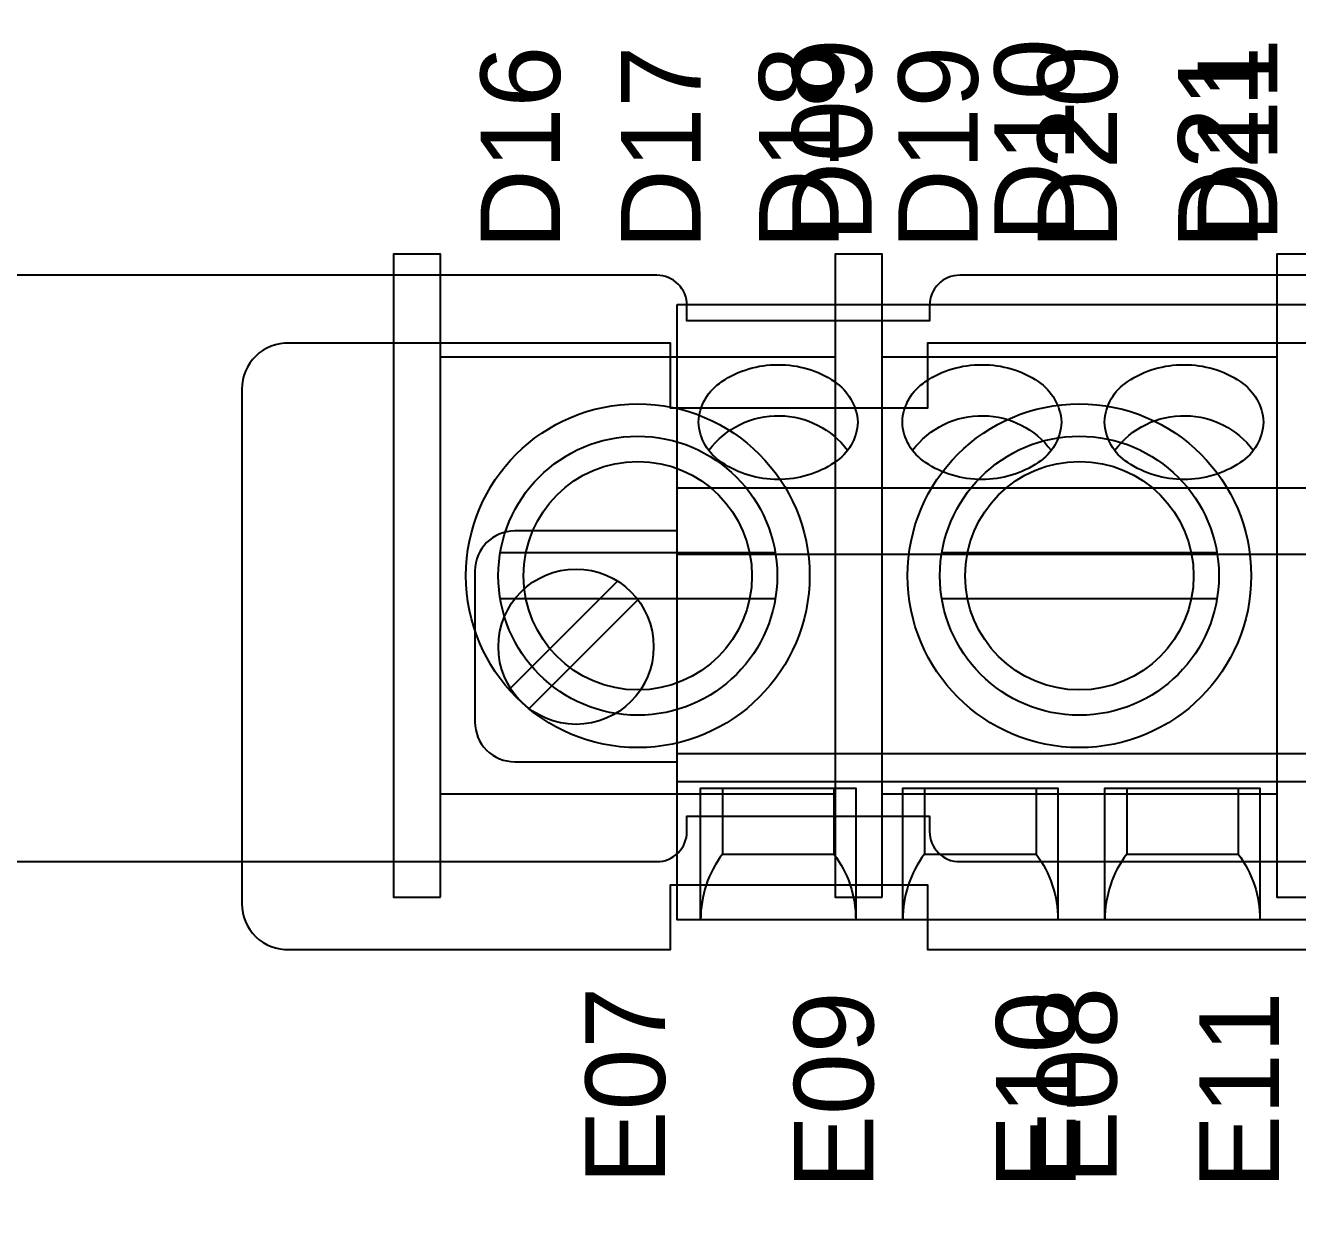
# Model space of a CAD drawing. Extents: x 1 to 23.8, y 0.2 to 17.
# Drawn here: x 20.137 to 21.396, y 3.187 to 4.358 of the extents above; entities that cross this region are included whole.
import ezdxf

# ---------------------------------------------------------------- set-up
doc = ezdxf.new("R2010")
doc.units = 0
doc.header["$MEASUREMENT"] = 0
for name, color, linetype in [('3_01__0-__EMPTY', 7, 'CONTINUOUS'), ('3_02__9X__RTD', 7, 'CONTINUOUS'), ('3_03__91__RTD_TC', 7, 'CONTINUOUS'), ('3_04__1-___4__DI__4__DO__S', 7, 'CONTINUOUS'), ('3_05__B-___4__DI__4__DO__F', 7, 'CONTINUOUS'), ('3_06__C-___4__DI__3__DO', 7, 'CONTINUOUS'), ('3_07__2X___8__DO__STD_FORM', 7, 'CONTINUOUS'), ('3_08__2A___8__DO__STD_FORM', 7, 'CONTINUOUS'), ('3_09__2B___8__DO__STD__6__', 7, 'CONTINUOUS'), ('3_10__2C___8__DO__STD__2__', 7, 'CONTINUOUS'), ('3_11__3-___8__DI', 7, 'CONTINUOUS'), ('3_12__D-___14__DI', 7, 'CONTINUOUS'), ('3_13__5-___8__AI', 7, 'CONTINUOUS'), ('3_14__6-___4__AI__4__AO', 7, 'CONTINUOUS'), ('4_01__0-__EMPTY', 7, 'CONTINUOUS'), ('4_02__71___3__AVI', 7, 'CONTINUOUS'), ('4_03__73___3__ACI__3__AVI', 7, 'CONTINUOUS'), ('4_04__74___3__ACI__3__AVI', 7, 'CONTINUOUS'), ('4_05__1-___4__DI__4__DO__S', 7, 'CONTINUOUS'), ('4_06__B-___4__DI__4__DO__F', 7, 'CONTINUOUS'), ('4_07__C-___4__DI__3__DO', 7, 'CONTINUOUS'), ('4_08__2X___8__DO__STD_FORM', 7, 'CONTINUOUS'), ('4_09__2A___8__DO__STD_FORM', 7, 'CONTINUOUS'), ('4_10__2B___8__DO__STD__6__', 7, 'CONTINUOUS'), ('4_11__2C___8__DO__STD__2__', 7, 'CONTINUOUS'), ('4_12__3-___8__DI', 7, 'CONTINUOUS'), ('4_13__D-___14__DI', 7, 'CONTINUOUS'), ('4_14__5-___8__AI', 7, 'CONTINUOUS'), ('4_15__6-___4__AI__4__AO', 7, 'CONTINUOUS'), ('6_00_____DWG', 7, 'CONTINUOUS')]:
    doc.layers.add(name, color=color, linetype=linetype)
doc.styles.add('ARIAL', font='arial.ttf')

msp = doc.modelspace()

# ---------------------------------------------------------------- linework, layer by layer
at = {"layer": '4_01__0-__EMPTY'}
for points in [[(22.0271, 4.111), (21.0619, 4.111, 0.414214), (21.032, 4.0811), (21.032, 4.066), (20.792, 4.066), (20.792, 4.0811, 0.414214), (20.7621, 4.111), (19.8669, 4.111, 0.414214)], [(19.8669, 3.531), (20.7621, 3.531, 0.414214), (20.792, 3.5608), (20.792, 3.576), (21.032, 3.576), (21.032, 3.5608, 0.414214), (21.0619, 3.531), (22.0271, 3.531, 0.414214)]]:
    msp.add_lwpolyline(points, format="xyb", dxfattribs=at)
at = {"layer": '4_02__71___3__AVI'}
msp.add_lwpolyline([(22.0369, 4.0439), (21.03, 4.0439), (21.03, 3.9796), (20.7757, 3.9796), (20.7757, 4.0439), (20.3984, 4.0439, 0.423291), (20.3515, 3.9984), (20.3515, 3.9984), (20.3515, 3.4894, 0.423291), (20.3984, 3.444), (20.7757, 3.444), (20.7757, 3.5082), (21.03, 3.5082), (21.03, 3.444), (22.0369, 3.444)], format="xyb", dxfattribs=at)
at = {"layer": '4_03__73___3__ACI__3__AVI'}
for points in [[(20.548, 3.4957), (20.548, 4.1319), (20.5016, 4.1319), (20.5016, 3.4957)], [(20.985, 3.4957), (20.985, 4.1319), (20.9386, 4.1319), (20.9386, 3.4957)], [(21.422, 3.4957), (21.422, 4.1319), (21.3756, 4.1319), (21.3756, 3.4957)]]:
    msp.add_lwpolyline(points, close=True, dxfattribs=at)
for points in [[(20.9386, 4.0301), (20.548, 4.0301)], [(21.3756, 4.0301), (20.985, 4.0301)], [(20.8794, 3.8363), (20.6071, 3.8363)], [(21.3164, 3.8363), (21.0441, 3.8363)], [(20.6071, 3.7913), (20.8794, 3.7913)], [(21.0441, 3.7913), (21.3164, 3.7913)], [(20.9386, 3.5976), (20.548, 3.5976)], [(21.3756, 3.5976), (20.985, 3.5976)]]:
    msp.add_lwpolyline(points, dxfattribs=at)
for centre, radius in [((20.7433, 3.8138), 0.17), ((21.1803, 3.8138), 0.17), ((20.7433, 3.8138), 0.138), ((21.1803, 3.8138), 0.138), ((20.7433, 3.8138), 0.113), ((21.1803, 3.8138), 0.113)]:
    msp.add_circle(centre, radius, dxfattribs=at)
at = {"layer": '4_04__74___3__ACI__3__AVI'}
for points in [[(20.548, 3.4957), (20.548, 4.1319), (20.5016, 4.1319), (20.5016, 3.4957)], [(20.985, 3.4957), (20.985, 4.1319), (20.9386, 4.1319), (20.9386, 3.4957)], [(21.422, 3.4957), (21.422, 4.1319), (21.3756, 4.1319), (21.3756, 3.4957)]]:
    msp.add_lwpolyline(points, close=True, dxfattribs=at)
for points in [[(20.9386, 4.0301), (20.548, 4.0301)], [(21.3756, 4.0301), (20.985, 4.0301)], [(20.8794, 3.8363), (20.6071, 3.8363)], [(21.3164, 3.8363), (21.0441, 3.8363)], [(20.6071, 3.7913), (20.8794, 3.7913)], [(21.0441, 3.7913), (21.3164, 3.7913)], [(20.9386, 3.5976), (20.548, 3.5976)], [(21.3756, 3.5976), (20.985, 3.5976)]]:
    msp.add_lwpolyline(points, dxfattribs=at)
for centre, radius in [((20.7433, 3.8138), 0.17), ((21.1803, 3.8138), 0.17), ((20.7433, 3.8138), 0.138), ((21.1803, 3.8138), 0.138), ((20.7433, 3.8138), 0.113), ((21.1803, 3.8138), 0.113)]:
    msp.add_circle(centre, radius, dxfattribs=at)
at = {"layer": '4_05__1-___4__DI__4__DO__S'}
msp.add_lwpolyline([(20.7822, 4.0822), (22.3822, 4.0822), (22.3822, 3.4735), (20.7822, 3.4735)], close=True, dxfattribs=at)
for points in [[(20.8035, 3.9658, -0.244062), (20.8266, 4.0058, -0.154167), (20.8822, 4.0224, -0.154167), (20.9379, 4.0058, -0.236767), (20.961, 3.9658, -0.24406), (20.9379, 3.9257, -0.154167), (20.8822, 3.9091, -0.154167), (20.8266, 3.9257, -0.244061)], [(21.0051, 3.9658, -0.244062), (21.0281, 4.0058, -0.154167), (21.0838, 4.0224, -0.154167), (21.1395, 4.0058, -0.236767), (21.1625, 3.9658, -0.24406), (21.1395, 3.9257, -0.154167), (21.0838, 3.9091, -0.154167), (21.0281, 3.9257, -0.244061)], [(21.2051, 3.9658, -0.244062), (21.2281, 4.0058, -0.154167), (21.2838, 4.0224, -0.154167), (21.3395, 4.0058, -0.236767), (21.3625, 3.9658, -0.24406), (21.3395, 3.9257, -0.154167), (21.2838, 3.9091, -0.154167), (21.2281, 3.9257, -0.244061)]]:
    msp.add_lwpolyline(points, format="xyb", close=True, dxfattribs=at)
for points in [[(20.8136, 3.9377, -0.001746), (20.8137, 3.9379, -0.240907), (20.8838, 3.9721, -0.231198), (20.9508, 3.9379, -0.005828), (20.951, 3.9379)], [(21.0152, 3.9377, -0.001746), (21.0153, 3.9379, -0.240907), (21.0854, 3.9721, -0.231198), (21.1523, 3.9379, -0.005828), (21.1526, 3.9379)], [(21.2152, 3.9377, -0.001746), (21.2153, 3.9379, -0.240907), (21.2854, 3.9721, -0.231198), (21.3523, 3.9379, -0.005828), (21.3526, 3.9379)], [(20.7822, 3.8581), (20.6216, 3.8581, 0.414169), (20.5822, 3.8187), (20.5822, 3.6691, 0.414258), (20.6216, 3.6298), (20.7822, 3.6298)], [(20.8271, 3.6036), (20.8271, 3.5385, 0.162853), (20.8055, 3.4735, 1.944453)], [(20.9374, 3.6036), (20.9374, 3.5385, -0.162853), (20.959, 3.4735, -1.944453)], [(21.0271, 3.6036), (21.0271, 3.5385, 0.162853), (21.0055, 3.4735, 1.944453)], [(21.1374, 3.6036), (21.1374, 3.5385, -0.162853), (21.159, 3.4735, -1.944453)], [(21.2271, 3.6036), (21.2271, 3.5385, 0.162853), (21.2055, 3.4735, 1.944453)], [(21.3374, 3.6036), (21.3374, 3.5385, -0.162853), (21.359, 3.4735, -1.944453)]]:
    msp.add_lwpolyline(points, format="xyb", dxfattribs=at)
for points in [[(20.7822, 3.9006), (22.3822, 3.9006)], [(20.7822, 3.8352), (22.3822, 3.8352)], [(20.6174, 3.7026), (20.7233, 3.8085)], [(20.6357, 3.6825), (20.7433, 3.7901)], [(20.7822, 3.6381), (22.3822, 3.6381)], [(20.7822, 3.6103), (22.3822, 3.6103)], [(20.8055, 3.4735), (20.8055, 3.6036), (20.959, 3.6036), (20.959, 3.4735)], [(21.0055, 3.4735), (21.0055, 3.6036), (21.159, 3.6036), (21.159, 3.4735)], [(21.2055, 3.4735), (21.2055, 3.6036), (21.359, 3.6036), (21.359, 3.4735)], [(20.8271, 3.5385), (20.9374, 3.5385)], [(21.0271, 3.5385), (21.1374, 3.5385)], [(21.2271, 3.5385), (21.3374, 3.5385)]]:
    msp.add_lwpolyline(points, dxfattribs=at)
msp.add_circle((20.6822, 3.7436), 0.0768, dxfattribs=at)
at = {"layer": '4_06__B-___4__DI__4__DO__F'}
msp.add_lwpolyline([(20.7822, 4.0822), (22.3822, 4.0822), (22.3822, 3.4735), (20.7822, 3.4735)], close=True, dxfattribs=at)
for points in [[(20.8035, 3.9658, -0.244062), (20.8266, 4.0058, -0.154167), (20.8822, 4.0224, -0.154167), (20.9379, 4.0058, -0.236767), (20.961, 3.9658, -0.24406), (20.9379, 3.9257, -0.154167), (20.8822, 3.9091, -0.154167), (20.8266, 3.9257, -0.244061)], [(21.0051, 3.9658, -0.244062), (21.0281, 4.0058, -0.154167), (21.0838, 4.0224, -0.154167), (21.1395, 4.0058, -0.236767), (21.1625, 3.9658, -0.24406), (21.1395, 3.9257, -0.154167), (21.0838, 3.9091, -0.154167), (21.0281, 3.9257, -0.244061)], [(21.2051, 3.9658, -0.244062), (21.2281, 4.0058, -0.154167), (21.2838, 4.0224, -0.154167), (21.3395, 4.0058, -0.236767), (21.3625, 3.9658, -0.24406), (21.3395, 3.9257, -0.154167), (21.2838, 3.9091, -0.154167), (21.2281, 3.9257, -0.244061)]]:
    msp.add_lwpolyline(points, format="xyb", close=True, dxfattribs=at)
for points in [[(20.8136, 3.9377, -0.001746), (20.8137, 3.9379, -0.240907), (20.8838, 3.9721, -0.231198), (20.9508, 3.9379, -0.005828), (20.951, 3.9379)], [(21.0152, 3.9377, -0.001746), (21.0153, 3.9379, -0.240907), (21.0854, 3.9721, -0.231198), (21.1523, 3.9379, -0.005828), (21.1526, 3.9379)], [(21.2152, 3.9377, -0.001746), (21.2153, 3.9379, -0.240907), (21.2854, 3.9721, -0.231198), (21.3523, 3.9379, -0.005828), (21.3526, 3.9379)], [(20.7822, 3.8581), (20.6216, 3.8581, 0.414169), (20.5822, 3.8187), (20.5822, 3.6691, 0.414258), (20.6216, 3.6298), (20.7822, 3.6298)], [(20.8271, 3.6036), (20.8271, 3.5385, 0.162853), (20.8055, 3.4735, 1.944453)], [(20.9374, 3.6036), (20.9374, 3.5385, -0.162853), (20.959, 3.4735, -1.944453)], [(21.0271, 3.6036), (21.0271, 3.5385, 0.162853), (21.0055, 3.4735, 1.944453)], [(21.1374, 3.6036), (21.1374, 3.5385, -0.162853), (21.159, 3.4735, -1.944453)], [(21.2271, 3.6036), (21.2271, 3.5385, 0.162853), (21.2055, 3.4735, 1.944453)], [(21.3374, 3.6036), (21.3374, 3.5385, -0.162853), (21.359, 3.4735, -1.944453)]]:
    msp.add_lwpolyline(points, format="xyb", dxfattribs=at)
for points in [[(20.7822, 3.9006), (22.3822, 3.9006)], [(20.7822, 3.8352), (22.3822, 3.8352)], [(20.6174, 3.7026), (20.7233, 3.8085)], [(20.6357, 3.6825), (20.7433, 3.7901)], [(20.7822, 3.6381), (22.3822, 3.6381)], [(20.7822, 3.6103), (22.3822, 3.6103)], [(20.8055, 3.4735), (20.8055, 3.6036), (20.959, 3.6036), (20.959, 3.4735)], [(21.0055, 3.4735), (21.0055, 3.6036), (21.159, 3.6036), (21.159, 3.4735)], [(21.2055, 3.4735), (21.2055, 3.6036), (21.359, 3.6036), (21.359, 3.4735)], [(20.8271, 3.5385), (20.9374, 3.5385)], [(21.0271, 3.5385), (21.1374, 3.5385)], [(21.2271, 3.5385), (21.3374, 3.5385)]]:
    msp.add_lwpolyline(points, dxfattribs=at)
msp.add_circle((20.6822, 3.7436), 0.0768, dxfattribs=at)
at = {"layer": '4_07__C-___4__DI__3__DO'}
msp.add_lwpolyline([(20.7822, 4.0822), (22.3822, 4.0822), (22.3822, 3.4735), (20.7822, 3.4735)], close=True, dxfattribs=at)
for points in [[(20.8035, 3.9658, -0.244062), (20.8266, 4.0058, -0.154167), (20.8822, 4.0224, -0.154167), (20.9379, 4.0058, -0.236767), (20.961, 3.9658, -0.24406), (20.9379, 3.9257, -0.154167), (20.8822, 3.9091, -0.154167), (20.8266, 3.9257, -0.244061)], [(21.0051, 3.9658, -0.244062), (21.0281, 4.0058, -0.154167), (21.0838, 4.0224, -0.154167), (21.1395, 4.0058, -0.236767), (21.1625, 3.9658, -0.24406), (21.1395, 3.9257, -0.154167), (21.0838, 3.9091, -0.154167), (21.0281, 3.9257, -0.244061)], [(21.2051, 3.9658, -0.244062), (21.2281, 4.0058, -0.154167), (21.2838, 4.0224, -0.154167), (21.3395, 4.0058, -0.236767), (21.3625, 3.9658, -0.24406), (21.3395, 3.9257, -0.154167), (21.2838, 3.9091, -0.154167), (21.2281, 3.9257, -0.244061)]]:
    msp.add_lwpolyline(points, format="xyb", close=True, dxfattribs=at)
for points in [[(20.8136, 3.9377, -0.001746), (20.8137, 3.9379, -0.240907), (20.8838, 3.9721, -0.231198), (20.9508, 3.9379, -0.005828), (20.951, 3.9379)], [(21.0152, 3.9377, -0.001746), (21.0153, 3.9379, -0.240907), (21.0854, 3.9721, -0.231198), (21.1523, 3.9379, -0.005828), (21.1526, 3.9379)], [(21.2152, 3.9377, -0.001746), (21.2153, 3.9379, -0.240907), (21.2854, 3.9721, -0.231198), (21.3523, 3.9379, -0.005828), (21.3526, 3.9379)], [(20.7822, 3.8581), (20.6216, 3.8581, 0.414169), (20.5822, 3.8187), (20.5822, 3.6691, 0.414258), (20.6216, 3.6298), (20.7822, 3.6298)], [(20.8271, 3.6036), (20.8271, 3.5385, 0.162853), (20.8055, 3.4735, 1.944453)], [(20.9374, 3.6036), (20.9374, 3.5385, -0.162853), (20.959, 3.4735, -1.944453)], [(21.0271, 3.6036), (21.0271, 3.5385, 0.162853), (21.0055, 3.4735, 1.944453)], [(21.1374, 3.6036), (21.1374, 3.5385, -0.162853), (21.159, 3.4735, -1.944453)], [(21.2271, 3.6036), (21.2271, 3.5385, 0.162853), (21.2055, 3.4735, 1.944453)], [(21.3374, 3.6036), (21.3374, 3.5385, -0.162853), (21.359, 3.4735, -1.944453)]]:
    msp.add_lwpolyline(points, format="xyb", dxfattribs=at)
for points in [[(20.7822, 3.9006), (22.3822, 3.9006)], [(20.7822, 3.8352), (22.3822, 3.8352)], [(20.6174, 3.7026), (20.7233, 3.8085)], [(20.6357, 3.6825), (20.7433, 3.7901)], [(20.7822, 3.6381), (22.3822, 3.6381)], [(20.7822, 3.6103), (22.3822, 3.6103)], [(20.8055, 3.4735), (20.8055, 3.6036), (20.959, 3.6036), (20.959, 3.4735)], [(21.0055, 3.4735), (21.0055, 3.6036), (21.159, 3.6036), (21.159, 3.4735)], [(21.2055, 3.4735), (21.2055, 3.6036), (21.359, 3.6036), (21.359, 3.4735)], [(20.8271, 3.5385), (20.9374, 3.5385)], [(21.0271, 3.5385), (21.1374, 3.5385)], [(21.2271, 3.5385), (21.3374, 3.5385)]]:
    msp.add_lwpolyline(points, dxfattribs=at)
msp.add_circle((20.6822, 3.7436), 0.0768, dxfattribs=at)
at = {"layer": '4_08__2X___8__DO__STD_FORM'}
msp.add_lwpolyline([(20.7822, 4.0822), (22.3822, 4.0822), (22.3822, 3.4735), (20.7822, 3.4735)], close=True, dxfattribs=at)
for points in [[(20.8035, 3.9658, -0.244062), (20.8266, 4.0058, -0.154167), (20.8822, 4.0224, -0.154167), (20.9379, 4.0058, -0.236767), (20.961, 3.9658, -0.24406), (20.9379, 3.9257, -0.154167), (20.8822, 3.9091, -0.154167), (20.8266, 3.9257, -0.244061)], [(21.0051, 3.9658, -0.244062), (21.0281, 4.0058, -0.154167), (21.0838, 4.0224, -0.154167), (21.1395, 4.0058, -0.236767), (21.1625, 3.9658, -0.24406), (21.1395, 3.9257, -0.154167), (21.0838, 3.9091, -0.154167), (21.0281, 3.9257, -0.244061)], [(21.2051, 3.9658, -0.244062), (21.2281, 4.0058, -0.154167), (21.2838, 4.0224, -0.154167), (21.3395, 4.0058, -0.236767), (21.3625, 3.9658, -0.24406), (21.3395, 3.9257, -0.154167), (21.2838, 3.9091, -0.154167), (21.2281, 3.9257, -0.244061)]]:
    msp.add_lwpolyline(points, format="xyb", close=True, dxfattribs=at)
for points in [[(20.8136, 3.9377, -0.001746), (20.8137, 3.9379, -0.240907), (20.8838, 3.9721, -0.231198), (20.9508, 3.9379, -0.005828), (20.951, 3.9379)], [(21.0152, 3.9377, -0.001746), (21.0153, 3.9379, -0.240907), (21.0854, 3.9721, -0.231198), (21.1523, 3.9379, -0.005828), (21.1526, 3.9379)], [(21.2152, 3.9377, -0.001746), (21.2153, 3.9379, -0.240907), (21.2854, 3.9721, -0.231198), (21.3523, 3.9379, -0.005828), (21.3526, 3.9379)], [(20.7822, 3.8581), (20.6216, 3.8581, 0.414169), (20.5822, 3.8187), (20.5822, 3.6691, 0.414258), (20.6216, 3.6298), (20.7822, 3.6298)], [(20.8271, 3.6036), (20.8271, 3.5385, 0.162853), (20.8055, 3.4735, 1.944453)], [(20.9374, 3.6036), (20.9374, 3.5385, -0.162853), (20.959, 3.4735, -1.944453)], [(21.0271, 3.6036), (21.0271, 3.5385, 0.162853), (21.0055, 3.4735, 1.944453)], [(21.1374, 3.6036), (21.1374, 3.5385, -0.162853), (21.159, 3.4735, -1.944453)], [(21.2271, 3.6036), (21.2271, 3.5385, 0.162853), (21.2055, 3.4735, 1.944453)], [(21.3374, 3.6036), (21.3374, 3.5385, -0.162853), (21.359, 3.4735, -1.944453)]]:
    msp.add_lwpolyline(points, format="xyb", dxfattribs=at)
for points in [[(20.7822, 3.9006), (22.3822, 3.9006)], [(20.7822, 3.8352), (22.3822, 3.8352)], [(20.6174, 3.7026), (20.7233, 3.8085)], [(20.6357, 3.6825), (20.7433, 3.7901)], [(20.7822, 3.6381), (22.3822, 3.6381)], [(20.7822, 3.6103), (22.3822, 3.6103)], [(20.8055, 3.4735), (20.8055, 3.6036), (20.959, 3.6036), (20.959, 3.4735)], [(21.0055, 3.4735), (21.0055, 3.6036), (21.159, 3.6036), (21.159, 3.4735)], [(21.2055, 3.4735), (21.2055, 3.6036), (21.359, 3.6036), (21.359, 3.4735)], [(20.8271, 3.5385), (20.9374, 3.5385)], [(21.0271, 3.5385), (21.1374, 3.5385)], [(21.2271, 3.5385), (21.3374, 3.5385)]]:
    msp.add_lwpolyline(points, dxfattribs=at)
msp.add_circle((20.6822, 3.7436), 0.0768, dxfattribs=at)
at = {"layer": '4_09__2A___8__DO__STD_FORM'}
msp.add_lwpolyline([(20.7822, 4.0822), (22.3822, 4.0822), (22.3822, 3.4735), (20.7822, 3.4735)], close=True, dxfattribs=at)
for points in [[(20.8035, 3.9658, -0.244062), (20.8266, 4.0058, -0.154167), (20.8822, 4.0224, -0.154167), (20.9379, 4.0058, -0.236767), (20.961, 3.9658, -0.24406), (20.9379, 3.9257, -0.154167), (20.8822, 3.9091, -0.154167), (20.8266, 3.9257, -0.244061)], [(21.0051, 3.9658, -0.244062), (21.0281, 4.0058, -0.154167), (21.0838, 4.0224, -0.154167), (21.1395, 4.0058, -0.236767), (21.1625, 3.9658, -0.24406), (21.1395, 3.9257, -0.154167), (21.0838, 3.9091, -0.154167), (21.0281, 3.9257, -0.244061)], [(21.2051, 3.9658, -0.244062), (21.2281, 4.0058, -0.154167), (21.2838, 4.0224, -0.154167), (21.3395, 4.0058, -0.236767), (21.3625, 3.9658, -0.24406), (21.3395, 3.9257, -0.154167), (21.2838, 3.9091, -0.154167), (21.2281, 3.9257, -0.244061)]]:
    msp.add_lwpolyline(points, format="xyb", close=True, dxfattribs=at)
for points in [[(20.8136, 3.9377, -0.001746), (20.8137, 3.9379, -0.240907), (20.8838, 3.9721, -0.231198), (20.9508, 3.9379, -0.005828), (20.951, 3.9379)], [(21.0152, 3.9377, -0.001746), (21.0153, 3.9379, -0.240907), (21.0854, 3.9721, -0.231198), (21.1523, 3.9379, -0.005828), (21.1526, 3.9379)], [(21.2152, 3.9377, -0.001746), (21.2153, 3.9379, -0.240907), (21.2854, 3.9721, -0.231198), (21.3523, 3.9379, -0.005828), (21.3526, 3.9379)], [(20.7822, 3.8581), (20.6216, 3.8581, 0.414169), (20.5822, 3.8187), (20.5822, 3.6691, 0.414258), (20.6216, 3.6298), (20.7822, 3.6298)], [(20.8271, 3.6036), (20.8271, 3.5385, 0.162853), (20.8055, 3.4735, 1.944453)], [(20.9374, 3.6036), (20.9374, 3.5385, -0.162853), (20.959, 3.4735, -1.944453)], [(21.0271, 3.6036), (21.0271, 3.5385, 0.162853), (21.0055, 3.4735, 1.944453)], [(21.1374, 3.6036), (21.1374, 3.5385, -0.162853), (21.159, 3.4735, -1.944453)], [(21.2271, 3.6036), (21.2271, 3.5385, 0.162853), (21.2055, 3.4735, 1.944453)], [(21.3374, 3.6036), (21.3374, 3.5385, -0.162853), (21.359, 3.4735, -1.944453)]]:
    msp.add_lwpolyline(points, format="xyb", dxfattribs=at)
for points in [[(20.7822, 3.9006), (22.3822, 3.9006)], [(20.7822, 3.8352), (22.3822, 3.8352)], [(20.6174, 3.7026), (20.7233, 3.8085)], [(20.6357, 3.6825), (20.7433, 3.7901)], [(20.7822, 3.6381), (22.3822, 3.6381)], [(20.7822, 3.6103), (22.3822, 3.6103)], [(20.8055, 3.4735), (20.8055, 3.6036), (20.959, 3.6036), (20.959, 3.4735)], [(21.0055, 3.4735), (21.0055, 3.6036), (21.159, 3.6036), (21.159, 3.4735)], [(21.2055, 3.4735), (21.2055, 3.6036), (21.359, 3.6036), (21.359, 3.4735)], [(20.8271, 3.5385), (20.9374, 3.5385)], [(21.0271, 3.5385), (21.1374, 3.5385)], [(21.2271, 3.5385), (21.3374, 3.5385)]]:
    msp.add_lwpolyline(points, dxfattribs=at)
msp.add_circle((20.6822, 3.7436), 0.0768, dxfattribs=at)
at = {"layer": '4_10__2B___8__DO__STD__6__'}
msp.add_lwpolyline([(20.7822, 4.0822), (22.3822, 4.0822), (22.3822, 3.4735), (20.7822, 3.4735)], close=True, dxfattribs=at)
for points in [[(20.8035, 3.9658, -0.244062), (20.8266, 4.0058, -0.154167), (20.8822, 4.0224, -0.154167), (20.9379, 4.0058, -0.236767), (20.961, 3.9658, -0.24406), (20.9379, 3.9257, -0.154167), (20.8822, 3.9091, -0.154167), (20.8266, 3.9257, -0.244061)], [(21.0051, 3.9658, -0.244062), (21.0281, 4.0058, -0.154167), (21.0838, 4.0224, -0.154167), (21.1395, 4.0058, -0.236767), (21.1625, 3.9658, -0.24406), (21.1395, 3.9257, -0.154167), (21.0838, 3.9091, -0.154167), (21.0281, 3.9257, -0.244061)], [(21.2051, 3.9658, -0.244062), (21.2281, 4.0058, -0.154167), (21.2838, 4.0224, -0.154167), (21.3395, 4.0058, -0.236767), (21.3625, 3.9658, -0.24406), (21.3395, 3.9257, -0.154167), (21.2838, 3.9091, -0.154167), (21.2281, 3.9257, -0.244061)]]:
    msp.add_lwpolyline(points, format="xyb", close=True, dxfattribs=at)
for points in [[(20.8136, 3.9377, -0.001746), (20.8137, 3.9379, -0.240907), (20.8838, 3.9721, -0.231198), (20.9508, 3.9379, -0.005828), (20.951, 3.9379)], [(21.0152, 3.9377, -0.001746), (21.0153, 3.9379, -0.240907), (21.0854, 3.9721, -0.231198), (21.1523, 3.9379, -0.005828), (21.1526, 3.9379)], [(21.2152, 3.9377, -0.001746), (21.2153, 3.9379, -0.240907), (21.2854, 3.9721, -0.231198), (21.3523, 3.9379, -0.005828), (21.3526, 3.9379)], [(20.7822, 3.8581), (20.6216, 3.8581, 0.414169), (20.5822, 3.8187), (20.5822, 3.6691, 0.414258), (20.6216, 3.6298), (20.7822, 3.6298)], [(20.8271, 3.6036), (20.8271, 3.5385, 0.162853), (20.8055, 3.4735, 1.944453)], [(20.9374, 3.6036), (20.9374, 3.5385, -0.162853), (20.959, 3.4735, -1.944453)], [(21.0271, 3.6036), (21.0271, 3.5385, 0.162853), (21.0055, 3.4735, 1.944453)], [(21.1374, 3.6036), (21.1374, 3.5385, -0.162853), (21.159, 3.4735, -1.944453)], [(21.2271, 3.6036), (21.2271, 3.5385, 0.162853), (21.2055, 3.4735, 1.944453)], [(21.3374, 3.6036), (21.3374, 3.5385, -0.162853), (21.359, 3.4735, -1.944453)]]:
    msp.add_lwpolyline(points, format="xyb", dxfattribs=at)
for points in [[(20.7822, 3.9006), (22.3822, 3.9006)], [(20.7822, 3.8352), (22.3822, 3.8352)], [(20.6174, 3.7026), (20.7233, 3.8085)], [(20.6357, 3.6825), (20.7433, 3.7901)], [(20.7822, 3.6381), (22.3822, 3.6381)], [(20.7822, 3.6103), (22.3822, 3.6103)], [(20.8055, 3.4735), (20.8055, 3.6036), (20.959, 3.6036), (20.959, 3.4735)], [(21.0055, 3.4735), (21.0055, 3.6036), (21.159, 3.6036), (21.159, 3.4735)], [(21.2055, 3.4735), (21.2055, 3.6036), (21.359, 3.6036), (21.359, 3.4735)], [(20.8271, 3.5385), (20.9374, 3.5385)], [(21.0271, 3.5385), (21.1374, 3.5385)], [(21.2271, 3.5385), (21.3374, 3.5385)]]:
    msp.add_lwpolyline(points, dxfattribs=at)
msp.add_circle((20.6822, 3.7436), 0.0768, dxfattribs=at)
at = {"layer": '4_11__2C___8__DO__STD__2__'}
msp.add_lwpolyline([(20.7822, 4.0822), (22.3822, 4.0822), (22.3822, 3.4735), (20.7822, 3.4735)], close=True, dxfattribs=at)
for points in [[(20.8035, 3.9658, -0.244062), (20.8266, 4.0058, -0.154167), (20.8822, 4.0224, -0.154167), (20.9379, 4.0058, -0.236767), (20.961, 3.9658, -0.24406), (20.9379, 3.9257, -0.154167), (20.8822, 3.9091, -0.154167), (20.8266, 3.9257, -0.244061)], [(21.0051, 3.9658, -0.244062), (21.0281, 4.0058, -0.154167), (21.0838, 4.0224, -0.154167), (21.1395, 4.0058, -0.236767), (21.1625, 3.9658, -0.24406), (21.1395, 3.9257, -0.154167), (21.0838, 3.9091, -0.154167), (21.0281, 3.9257, -0.244061)], [(21.2051, 3.9658, -0.244062), (21.2281, 4.0058, -0.154167), (21.2838, 4.0224, -0.154167), (21.3395, 4.0058, -0.236767), (21.3625, 3.9658, -0.24406), (21.3395, 3.9257, -0.154167), (21.2838, 3.9091, -0.154167), (21.2281, 3.9257, -0.244061)]]:
    msp.add_lwpolyline(points, format="xyb", close=True, dxfattribs=at)
for points in [[(20.8136, 3.9377, -0.001746), (20.8137, 3.9379, -0.240907), (20.8838, 3.9721, -0.231198), (20.9508, 3.9379, -0.005828), (20.951, 3.9379)], [(21.0152, 3.9377, -0.001746), (21.0153, 3.9379, -0.240907), (21.0854, 3.9721, -0.231198), (21.1523, 3.9379, -0.005828), (21.1526, 3.9379)], [(21.2152, 3.9377, -0.001746), (21.2153, 3.9379, -0.240907), (21.2854, 3.9721, -0.231198), (21.3523, 3.9379, -0.005828), (21.3526, 3.9379)], [(20.7822, 3.8581), (20.6216, 3.8581, 0.414169), (20.5822, 3.8187), (20.5822, 3.6691, 0.414258), (20.6216, 3.6298), (20.7822, 3.6298)], [(20.8271, 3.6036), (20.8271, 3.5385, 0.162853), (20.8055, 3.4735, 1.944453)], [(20.9374, 3.6036), (20.9374, 3.5385, -0.162853), (20.959, 3.4735, -1.944453)], [(21.0271, 3.6036), (21.0271, 3.5385, 0.162853), (21.0055, 3.4735, 1.944453)], [(21.1374, 3.6036), (21.1374, 3.5385, -0.162853), (21.159, 3.4735, -1.944453)], [(21.2271, 3.6036), (21.2271, 3.5385, 0.162853), (21.2055, 3.4735, 1.944453)], [(21.3374, 3.6036), (21.3374, 3.5385, -0.162853), (21.359, 3.4735, -1.944453)]]:
    msp.add_lwpolyline(points, format="xyb", dxfattribs=at)
for points in [[(20.7822, 3.9006), (22.3822, 3.9006)], [(20.7822, 3.8352), (22.3822, 3.8352)], [(20.6174, 3.7026), (20.7233, 3.8085)], [(20.6357, 3.6825), (20.7433, 3.7901)], [(20.7822, 3.6381), (22.3822, 3.6381)], [(20.7822, 3.6103), (22.3822, 3.6103)], [(20.8055, 3.4735), (20.8055, 3.6036), (20.959, 3.6036), (20.959, 3.4735)], [(21.0055, 3.4735), (21.0055, 3.6036), (21.159, 3.6036), (21.159, 3.4735)], [(21.2055, 3.4735), (21.2055, 3.6036), (21.359, 3.6036), (21.359, 3.4735)], [(20.8271, 3.5385), (20.9374, 3.5385)], [(21.0271, 3.5385), (21.1374, 3.5385)], [(21.2271, 3.5385), (21.3374, 3.5385)]]:
    msp.add_lwpolyline(points, dxfattribs=at)
msp.add_circle((20.6822, 3.7436), 0.0768, dxfattribs=at)
at = {"layer": '4_12__3-___8__DI'}
msp.add_lwpolyline([(20.7822, 4.0822), (22.3822, 4.0822), (22.3822, 3.4735), (20.7822, 3.4735)], close=True, dxfattribs=at)
for points in [[(20.8035, 3.9658, -0.244062), (20.8266, 4.0058, -0.154167), (20.8822, 4.0224, -0.154167), (20.9379, 4.0058, -0.236767), (20.961, 3.9658, -0.24406), (20.9379, 3.9257, -0.154167), (20.8822, 3.9091, -0.154167), (20.8266, 3.9257, -0.244061)], [(21.0051, 3.9658, -0.244062), (21.0281, 4.0058, -0.154167), (21.0838, 4.0224, -0.154167), (21.1395, 4.0058, -0.236767), (21.1625, 3.9658, -0.24406), (21.1395, 3.9257, -0.154167), (21.0838, 3.9091, -0.154167), (21.0281, 3.9257, -0.244061)], [(21.2051, 3.9658, -0.244062), (21.2281, 4.0058, -0.154167), (21.2838, 4.0224, -0.154167), (21.3395, 4.0058, -0.236767), (21.3625, 3.9658, -0.24406), (21.3395, 3.9257, -0.154167), (21.2838, 3.9091, -0.154167), (21.2281, 3.9257, -0.244061)]]:
    msp.add_lwpolyline(points, format="xyb", close=True, dxfattribs=at)
for points in [[(20.8136, 3.9377, -0.001746), (20.8137, 3.9379, -0.240907), (20.8838, 3.9721, -0.231198), (20.9508, 3.9379, -0.005828), (20.951, 3.9379)], [(21.0152, 3.9377, -0.001746), (21.0153, 3.9379, -0.240907), (21.0854, 3.9721, -0.231198), (21.1523, 3.9379, -0.005828), (21.1526, 3.9379)], [(21.2152, 3.9377, -0.001746), (21.2153, 3.9379, -0.240907), (21.2854, 3.9721, -0.231198), (21.3523, 3.9379, -0.005828), (21.3526, 3.9379)], [(20.7822, 3.8581), (20.6216, 3.8581, 0.414169), (20.5822, 3.8187), (20.5822, 3.6691, 0.414258), (20.6216, 3.6298), (20.7822, 3.6298)], [(20.8271, 3.6036), (20.8271, 3.5385, 0.162853), (20.8055, 3.4735, 1.944453)], [(20.9374, 3.6036), (20.9374, 3.5385, -0.162853), (20.959, 3.4735, -1.944453)], [(21.0271, 3.6036), (21.0271, 3.5385, 0.162853), (21.0055, 3.4735, 1.944453)], [(21.1374, 3.6036), (21.1374, 3.5385, -0.162853), (21.159, 3.4735, -1.944453)], [(21.2271, 3.6036), (21.2271, 3.5385, 0.162853), (21.2055, 3.4735, 1.944453)], [(21.3374, 3.6036), (21.3374, 3.5385, -0.162853), (21.359, 3.4735, -1.944453)]]:
    msp.add_lwpolyline(points, format="xyb", dxfattribs=at)
for points in [[(20.7822, 3.9006), (22.3822, 3.9006)], [(20.7822, 3.8352), (22.3822, 3.8352)], [(20.6174, 3.7026), (20.7233, 3.8085)], [(20.6357, 3.6825), (20.7433, 3.7901)], [(20.7822, 3.6381), (22.3822, 3.6381)], [(20.7822, 3.6103), (22.3822, 3.6103)], [(20.8055, 3.4735), (20.8055, 3.6036), (20.959, 3.6036), (20.959, 3.4735)], [(21.0055, 3.4735), (21.0055, 3.6036), (21.159, 3.6036), (21.159, 3.4735)], [(21.2055, 3.4735), (21.2055, 3.6036), (21.359, 3.6036), (21.359, 3.4735)], [(20.8271, 3.5385), (20.9374, 3.5385)], [(21.0271, 3.5385), (21.1374, 3.5385)], [(21.2271, 3.5385), (21.3374, 3.5385)]]:
    msp.add_lwpolyline(points, dxfattribs=at)
msp.add_circle((20.6822, 3.7436), 0.0768, dxfattribs=at)
at = {"layer": '4_13__D-___14__DI'}
msp.add_lwpolyline([(20.7822, 4.0822), (22.3822, 4.0822), (22.3822, 3.4735), (20.7822, 3.4735)], close=True, dxfattribs=at)
for points in [[(20.8035, 3.9658, -0.244062), (20.8266, 4.0058, -0.154167), (20.8822, 4.0224, -0.154167), (20.9379, 4.0058, -0.236767), (20.961, 3.9658, -0.24406), (20.9379, 3.9257, -0.154167), (20.8822, 3.9091, -0.154167), (20.8266, 3.9257, -0.244061)], [(21.0051, 3.9658, -0.244062), (21.0281, 4.0058, -0.154167), (21.0838, 4.0224, -0.154167), (21.1395, 4.0058, -0.236767), (21.1625, 3.9658, -0.24406), (21.1395, 3.9257, -0.154167), (21.0838, 3.9091, -0.154167), (21.0281, 3.9257, -0.244061)], [(21.2051, 3.9658, -0.244062), (21.2281, 4.0058, -0.154167), (21.2838, 4.0224, -0.154167), (21.3395, 4.0058, -0.236767), (21.3625, 3.9658, -0.24406), (21.3395, 3.9257, -0.154167), (21.2838, 3.9091, -0.154167), (21.2281, 3.9257, -0.244061)]]:
    msp.add_lwpolyline(points, format="xyb", close=True, dxfattribs=at)
for points in [[(20.8136, 3.9377, -0.001746), (20.8137, 3.9379, -0.240907), (20.8838, 3.9721, -0.231198), (20.9508, 3.9379, -0.005828), (20.951, 3.9379)], [(21.0152, 3.9377, -0.001746), (21.0153, 3.9379, -0.240907), (21.0854, 3.9721, -0.231198), (21.1523, 3.9379, -0.005828), (21.1526, 3.9379)], [(21.2152, 3.9377, -0.001746), (21.2153, 3.9379, -0.240907), (21.2854, 3.9721, -0.231198), (21.3523, 3.9379, -0.005828), (21.3526, 3.9379)], [(20.7822, 3.8581), (20.6216, 3.8581, 0.414169), (20.5822, 3.8187), (20.5822, 3.6691, 0.414258), (20.6216, 3.6298), (20.7822, 3.6298)], [(20.8271, 3.6036), (20.8271, 3.5385, 0.162853), (20.8055, 3.4735, 1.944453)], [(20.9374, 3.6036), (20.9374, 3.5385, -0.162853), (20.959, 3.4735, -1.944453)], [(21.0271, 3.6036), (21.0271, 3.5385, 0.162853), (21.0055, 3.4735, 1.944453)], [(21.1374, 3.6036), (21.1374, 3.5385, -0.162853), (21.159, 3.4735, -1.944453)], [(21.2271, 3.6036), (21.2271, 3.5385, 0.162853), (21.2055, 3.4735, 1.944453)], [(21.3374, 3.6036), (21.3374, 3.5385, -0.162853), (21.359, 3.4735, -1.944453)]]:
    msp.add_lwpolyline(points, format="xyb", dxfattribs=at)
for points in [[(20.7822, 3.9006), (22.3822, 3.9006)], [(20.7822, 3.8352), (22.3822, 3.8352)], [(20.6174, 3.7026), (20.7233, 3.8085)], [(20.6357, 3.6825), (20.7433, 3.7901)], [(20.7822, 3.6381), (22.3822, 3.6381)], [(20.7822, 3.6103), (22.3822, 3.6103)], [(20.8055, 3.4735), (20.8055, 3.6036), (20.959, 3.6036), (20.959, 3.4735)], [(21.0055, 3.4735), (21.0055, 3.6036), (21.159, 3.6036), (21.159, 3.4735)], [(21.2055, 3.4735), (21.2055, 3.6036), (21.359, 3.6036), (21.359, 3.4735)], [(20.8271, 3.5385), (20.9374, 3.5385)], [(21.0271, 3.5385), (21.1374, 3.5385)], [(21.2271, 3.5385), (21.3374, 3.5385)]]:
    msp.add_lwpolyline(points, dxfattribs=at)
msp.add_circle((20.6822, 3.7436), 0.0768, dxfattribs=at)
at = {"layer": '4_14__5-___8__AI'}
msp.add_lwpolyline([(20.7822, 4.0822), (22.3822, 4.0822), (22.3822, 3.4735), (20.7822, 3.4735)], close=True, dxfattribs=at)
for points in [[(20.8035, 3.9658, -0.244062), (20.8266, 4.0058, -0.154167), (20.8822, 4.0224, -0.154167), (20.9379, 4.0058, -0.236767), (20.961, 3.9658, -0.24406), (20.9379, 3.9257, -0.154167), (20.8822, 3.9091, -0.154167), (20.8266, 3.9257, -0.244061)], [(21.0051, 3.9658, -0.244062), (21.0281, 4.0058, -0.154167), (21.0838, 4.0224, -0.154167), (21.1395, 4.0058, -0.236767), (21.1625, 3.9658, -0.24406), (21.1395, 3.9257, -0.154167), (21.0838, 3.9091, -0.154167), (21.0281, 3.9257, -0.244061)], [(21.2051, 3.9658, -0.244062), (21.2281, 4.0058, -0.154167), (21.2838, 4.0224, -0.154167), (21.3395, 4.0058, -0.236767), (21.3625, 3.9658, -0.24406), (21.3395, 3.9257, -0.154167), (21.2838, 3.9091, -0.154167), (21.2281, 3.9257, -0.244061)]]:
    msp.add_lwpolyline(points, format="xyb", close=True, dxfattribs=at)
for points in [[(20.8136, 3.9377, -0.001746), (20.8137, 3.9379, -0.240907), (20.8838, 3.9721, -0.231198), (20.9508, 3.9379, -0.005828), (20.951, 3.9379)], [(21.0152, 3.9377, -0.001746), (21.0153, 3.9379, -0.240907), (21.0854, 3.9721, -0.231198), (21.1523, 3.9379, -0.005828), (21.1526, 3.9379)], [(21.2152, 3.9377, -0.001746), (21.2153, 3.9379, -0.240907), (21.2854, 3.9721, -0.231198), (21.3523, 3.9379, -0.005828), (21.3526, 3.9379)], [(20.7822, 3.8581), (20.6216, 3.8581, 0.414169), (20.5822, 3.8187), (20.5822, 3.6691, 0.414258), (20.6216, 3.6298), (20.7822, 3.6298)], [(20.8271, 3.6036), (20.8271, 3.5385, 0.162853), (20.8055, 3.4735, 1.944453)], [(20.9374, 3.6036), (20.9374, 3.5385, -0.162853), (20.959, 3.4735, -1.944453)], [(21.0271, 3.6036), (21.0271, 3.5385, 0.162853), (21.0055, 3.4735, 1.944453)], [(21.1374, 3.6036), (21.1374, 3.5385, -0.162853), (21.159, 3.4735, -1.944453)], [(21.2271, 3.6036), (21.2271, 3.5385, 0.162853), (21.2055, 3.4735, 1.944453)], [(21.3374, 3.6036), (21.3374, 3.5385, -0.162853), (21.359, 3.4735, -1.944453)]]:
    msp.add_lwpolyline(points, format="xyb", dxfattribs=at)
for points in [[(20.7822, 3.9006), (22.3822, 3.9006)], [(20.7822, 3.8352), (22.3822, 3.8352)], [(20.6174, 3.7026), (20.7233, 3.8085)], [(20.6357, 3.6825), (20.7433, 3.7901)], [(20.7822, 3.6381), (22.3822, 3.6381)], [(20.7822, 3.6103), (22.3822, 3.6103)], [(20.8055, 3.4735), (20.8055, 3.6036), (20.959, 3.6036), (20.959, 3.4735)], [(21.0055, 3.4735), (21.0055, 3.6036), (21.159, 3.6036), (21.159, 3.4735)], [(21.2055, 3.4735), (21.2055, 3.6036), (21.359, 3.6036), (21.359, 3.4735)], [(20.8271, 3.5385), (20.9374, 3.5385)], [(21.0271, 3.5385), (21.1374, 3.5385)], [(21.2271, 3.5385), (21.3374, 3.5385)]]:
    msp.add_lwpolyline(points, dxfattribs=at)
msp.add_circle((20.6822, 3.7436), 0.0768, dxfattribs=at)
at = {"layer": '4_15__6-___4__AI__4__AO'}
msp.add_lwpolyline([(20.7822, 4.0822), (22.3822, 4.0822), (22.3822, 3.4735), (20.7822, 3.4735)], close=True, dxfattribs=at)
for points in [[(20.8035, 3.9658, -0.244062), (20.8266, 4.0058, -0.154167), (20.8822, 4.0224, -0.154167), (20.9379, 4.0058, -0.236767), (20.961, 3.9658, -0.24406), (20.9379, 3.9257, -0.154167), (20.8822, 3.9091, -0.154167), (20.8266, 3.9257, -0.244061)], [(21.0051, 3.9658, -0.244062), (21.0281, 4.0058, -0.154167), (21.0838, 4.0224, -0.154167), (21.1395, 4.0058, -0.236767), (21.1625, 3.9658, -0.24406), (21.1395, 3.9257, -0.154167), (21.0838, 3.9091, -0.154167), (21.0281, 3.9257, -0.244061)], [(21.2051, 3.9658, -0.244062), (21.2281, 4.0058, -0.154167), (21.2838, 4.0224, -0.154167), (21.3395, 4.0058, -0.236767), (21.3625, 3.9658, -0.24406), (21.3395, 3.9257, -0.154167), (21.2838, 3.9091, -0.154167), (21.2281, 3.9257, -0.244061)]]:
    msp.add_lwpolyline(points, format="xyb", close=True, dxfattribs=at)
for points in [[(20.8136, 3.9377, -0.001746), (20.8137, 3.9379, -0.240907), (20.8838, 3.9721, -0.231198), (20.9508, 3.9379, -0.005828), (20.951, 3.9379)], [(21.0152, 3.9377, -0.001746), (21.0153, 3.9379, -0.240907), (21.0854, 3.9721, -0.231198), (21.1523, 3.9379, -0.005828), (21.1526, 3.9379)], [(21.2152, 3.9377, -0.001746), (21.2153, 3.9379, -0.240907), (21.2854, 3.9721, -0.231198), (21.3523, 3.9379, -0.005828), (21.3526, 3.9379)], [(20.7822, 3.8581), (20.6216, 3.8581, 0.414169), (20.5822, 3.8187), (20.5822, 3.6691, 0.414258), (20.6216, 3.6298), (20.7822, 3.6298)], [(20.8271, 3.6036), (20.8271, 3.5385, 0.162853), (20.8055, 3.4735, 1.944453)], [(20.9374, 3.6036), (20.9374, 3.5385, -0.162853), (20.959, 3.4735, -1.944453)], [(21.0271, 3.6036), (21.0271, 3.5385, 0.162853), (21.0055, 3.4735, 1.944453)], [(21.1374, 3.6036), (21.1374, 3.5385, -0.162853), (21.159, 3.4735, -1.944453)], [(21.2271, 3.6036), (21.2271, 3.5385, 0.162853), (21.2055, 3.4735, 1.944453)], [(21.3374, 3.6036), (21.3374, 3.5385, -0.162853), (21.359, 3.4735, -1.944453)]]:
    msp.add_lwpolyline(points, format="xyb", dxfattribs=at)
for points in [[(20.7822, 3.9006), (22.3822, 3.9006)], [(20.7822, 3.8352), (22.3822, 3.8352)], [(20.6174, 3.7026), (20.7233, 3.8085)], [(20.6357, 3.6825), (20.7433, 3.7901)], [(20.7822, 3.6381), (22.3822, 3.6381)], [(20.7822, 3.6103), (22.3822, 3.6103)], [(20.8055, 3.4735), (20.8055, 3.6036), (20.959, 3.6036), (20.959, 3.4735)], [(21.0055, 3.4735), (21.0055, 3.6036), (21.159, 3.6036), (21.159, 3.4735)], [(21.2055, 3.4735), (21.2055, 3.6036), (21.359, 3.6036), (21.359, 3.4735)], [(20.8271, 3.5385), (20.9374, 3.5385)], [(21.0271, 3.5385), (21.1374, 3.5385)], [(21.2271, 3.5385), (21.3374, 3.5385)]]:
    msp.add_lwpolyline(points, dxfattribs=at)
msp.add_circle((20.6822, 3.7436), 0.0768, dxfattribs=at)
at = {"layer": '6_00_____DWG'}
msp.add_lwpolyline([(17.9705, 8.8523), (22.6358, 8.8523, -0.414214), (22.7146, 8.7735), (22.7146, 8.685, 0.414214), (22.8327, 8.5669), (22.9213, 8.5669, -0.414213), (23, 8.4881), (23, 1.933, -0.414213), (22.9213, 1.8543), (22.8327, 1.8543, 0.414213), (22.7146, 1.7361), (22.7146, 1.6476, -0.414213), (22.6358, 1.5688, -0.000001), (17.9705, 1.5688, -0.414214), (17.8917, 1.6476), (17.8917, 1.7361, 0.414214), (17.7736, 1.8543), (17.685, 1.8543, -0.414214), (17.6063, 1.933), (17.6063, 8.4881, -0.414213), (17.685, 8.5669), (17.7736, 8.5669, 0.414213), (17.8917, 8.685), (17.8917, 8.7735, -0.414213)], format="xyb", close=True, dxfattribs=at)

# ---------------------------------------------------------------- texts
at = {"layer": '3_01__0-__EMPTY', "style": 'ARIAL'}
for s, p in [('D09', (20.9748, 4.1437)), ('D10', (21.1748, 4.1437)), ('D11', (21.3761, 4.1437))]:
    msp.add_text(s, height=0.07867, rotation=90, dxfattribs=at).set_placement(p)
at = {"layer": '3_02__9X__RTD', "style": 'ARIAL'}
for s, p in [('D16', (20.6664, 4.1364)), ('D17', (20.8054, 4.1364)), ('D18', (20.942, 4.1364)), ('D19', (21.0798, 4.1364)), ('D20', (21.2176, 4.1364)), ('D21', (21.3567, 4.1364))]:
    msp.add_text(s, height=0.07867, rotation=90, dxfattribs=at).set_placement(p)
at = {"layer": '3_03__91__RTD_TC', "style": 'ARIAL'}
for s, p in [('D16', (20.6664, 4.1364)), ('D17', (20.8054, 4.1364)), ('D18', (20.942, 4.1364)), ('D19', (21.0798, 4.1364)), ('D20', (21.2176, 4.1364)), ('D21', (21.3567, 4.1364))]:
    msp.add_text(s, height=0.07867, rotation=90, dxfattribs=at).set_placement(p)
at = {"layer": '3_04__1-___4__DI__4__DO__S', "style": 'ARIAL'}
for s, p in [('D09', (20.9748, 4.1437)), ('D10', (21.1748, 4.1437)), ('D11', (21.3761, 4.1437))]:
    msp.add_text(s, height=0.07867, rotation=90, dxfattribs=at).set_placement(p)
at = {"layer": '3_05__B-___4__DI__4__DO__F', "style": 'ARIAL'}
for s, p in [('D09', (20.9748, 4.1437)), ('D10', (21.1748, 4.1437)), ('D11', (21.3761, 4.1437))]:
    msp.add_text(s, height=0.07867, rotation=90, dxfattribs=at).set_placement(p)
at = {"layer": '3_06__C-___4__DI__3__DO', "style": 'ARIAL'}
for s, p in [('D09', (20.9748, 4.1437)), ('D10', (21.1748, 4.1437)), ('D11', (21.3761, 4.1437))]:
    msp.add_text(s, height=0.07867, rotation=90, dxfattribs=at).set_placement(p)
at = {"layer": '3_07__2X___8__DO__STD_FORM', "style": 'ARIAL'}
for s, p in [('D09', (20.9748, 4.1437)), ('D10', (21.1748, 4.1437)), ('D11', (21.3761, 4.1437))]:
    msp.add_text(s, height=0.07867, rotation=90, dxfattribs=at).set_placement(p)
at = {"layer": '3_08__2A___8__DO__STD_FORM', "style": 'ARIAL'}
for s, p in [('D09', (20.9748, 4.1437)), ('D10', (21.1748, 4.1437)), ('D11', (21.3761, 4.1437))]:
    msp.add_text(s, height=0.07867, rotation=90, dxfattribs=at).set_placement(p)
at = {"layer": '3_09__2B___8__DO__STD__6__', "style": 'ARIAL'}
for s, p in [('D09', (20.9748, 4.1437)), ('D10', (21.1748, 4.1437)), ('D11', (21.3761, 4.1437))]:
    msp.add_text(s, height=0.07867, rotation=90, dxfattribs=at).set_placement(p)
at = {"layer": '3_10__2C___8__DO__STD__2__', "style": 'ARIAL'}
for s, p in [('D09', (20.9748, 4.1437)), ('D10', (21.1748, 4.1437)), ('D11', (21.3761, 4.1437))]:
    msp.add_text(s, height=0.07867, rotation=90, dxfattribs=at).set_placement(p)
at = {"layer": '3_11__3-___8__DI', "style": 'ARIAL'}
for s, p in [('D09', (20.9748, 4.1437)), ('D10', (21.1748, 4.1437)), ('D11', (21.3761, 4.1437))]:
    msp.add_text(s, height=0.07867, rotation=90, dxfattribs=at).set_placement(p)
at = {"layer": '3_12__D-___14__DI', "style": 'ARIAL'}
for s, p in [('D09', (20.9748, 4.1437)), ('D10', (21.1748, 4.1437)), ('D11', (21.3761, 4.1437))]:
    msp.add_text(s, height=0.07867, rotation=90, dxfattribs=at).set_placement(p)
at = {"layer": '3_13__5-___8__AI', "style": 'ARIAL'}
for s, p in [('D09', (20.9748, 4.1437)), ('D10', (21.1748, 4.1437)), ('D11', (21.3761, 4.1437))]:
    msp.add_text(s, height=0.07867, rotation=90, dxfattribs=at).set_placement(p)
at = {"layer": '3_14__6-___4__AI__4__AO', "style": 'ARIAL'}
for s, p in [('D09', (20.9748, 4.1437)), ('D10', (21.1748, 4.1437)), ('D11', (21.3761, 4.1437))]:
    msp.add_text(s, height=0.07867, rotation=90, dxfattribs=at).set_placement(p)
at = {"layer": '4_01__0-__EMPTY', "style": 'ARIAL'}
for s, p in [('E09', (20.9765, 3.2071)), ('E10', (21.1765, 3.2071)), ('E11', (21.3778, 3.2071))]:
    msp.add_text(s, height=0.07867, rotation=90, dxfattribs=at).set_placement(p)
at = {"layer": '4_03__73___3__ACI__3__AVI', "style": 'ARIAL'}
for s, p in [('E07', (20.7702, 3.2116)), ('E08', (21.2172, 3.2116))]:
    msp.add_text(s, height=0.07867, rotation=90, dxfattribs=at).set_placement(p)
at = {"layer": '4_04__74___3__ACI__3__AVI', "style": 'ARIAL'}
for s, p in [('E07', (20.7702, 3.2116)), ('E08', (21.2172, 3.2116))]:
    msp.add_text(s, height=0.07867, rotation=90, dxfattribs=at).set_placement(p)
at = {"layer": '4_05__1-___4__DI__4__DO__S', "style": 'ARIAL'}
for s, p in [('E09', (20.9765, 3.2071)), ('E10', (21.1765, 3.2071)), ('E11', (21.3778, 3.2071))]:
    msp.add_text(s, height=0.07867, rotation=90, dxfattribs=at).set_placement(p)
at = {"layer": '4_06__B-___4__DI__4__DO__F', "style": 'ARIAL'}
for s, p in [('E09', (20.9765, 3.2071)), ('E10', (21.1765, 3.2071)), ('E11', (21.3778, 3.2071))]:
    msp.add_text(s, height=0.07867, rotation=90, dxfattribs=at).set_placement(p)
at = {"layer": '4_07__C-___4__DI__3__DO', "style": 'ARIAL'}
for s, p in [('E09', (20.9765, 3.2071)), ('E10', (21.1765, 3.2071)), ('E11', (21.3778, 3.2071))]:
    msp.add_text(s, height=0.07867, rotation=90, dxfattribs=at).set_placement(p)
at = {"layer": '4_08__2X___8__DO__STD_FORM', "style": 'ARIAL'}
for s, p in [('E09', (20.9765, 3.2071)), ('E10', (21.1765, 3.2071)), ('E11', (21.3778, 3.2071))]:
    msp.add_text(s, height=0.07867, rotation=90, dxfattribs=at).set_placement(p)
at = {"layer": '4_09__2A___8__DO__STD_FORM', "style": 'ARIAL'}
for s, p in [('E09', (20.9765, 3.2071)), ('E10', (21.1765, 3.2071)), ('E11', (21.3778, 3.2071))]:
    msp.add_text(s, height=0.07867, rotation=90, dxfattribs=at).set_placement(p)
at = {"layer": '4_10__2B___8__DO__STD__6__', "style": 'ARIAL'}
for s, p in [('E09', (20.9765, 3.2071)), ('E10', (21.1765, 3.2071)), ('E11', (21.3778, 3.2071))]:
    msp.add_text(s, height=0.07867, rotation=90, dxfattribs=at).set_placement(p)
at = {"layer": '4_11__2C___8__DO__STD__2__', "style": 'ARIAL'}
for s, p in [('E09', (20.9765, 3.2071)), ('E10', (21.1765, 3.2071)), ('E11', (21.3778, 3.2071))]:
    msp.add_text(s, height=0.07867, rotation=90, dxfattribs=at).set_placement(p)
at = {"layer": '4_12__3-___8__DI', "style": 'ARIAL'}
for s, p in [('E09', (20.9765, 3.2071)), ('E10', (21.1765, 3.2071)), ('E11', (21.3778, 3.2071))]:
    msp.add_text(s, height=0.07867, rotation=90, dxfattribs=at).set_placement(p)
at = {"layer": '4_13__D-___14__DI', "style": 'ARIAL'}
for s, p in [('E09', (20.9765, 3.2071)), ('E10', (21.1765, 3.2071)), ('E11', (21.3778, 3.2071))]:
    msp.add_text(s, height=0.07867, rotation=90, dxfattribs=at).set_placement(p)
at = {"layer": '4_14__5-___8__AI', "style": 'ARIAL'}
for s, p in [('E09', (20.9765, 3.2071)), ('E10', (21.1765, 3.2071)), ('E11', (21.3778, 3.2071))]:
    msp.add_text(s, height=0.07867, rotation=90, dxfattribs=at).set_placement(p)
at = {"layer": '4_15__6-___4__AI__4__AO', "style": 'ARIAL'}
for s, p in [('E09', (20.9765, 3.2071)), ('E10', (21.1765, 3.2071)), ('E11', (21.3778, 3.2071))]:
    msp.add_text(s, height=0.07867, rotation=90, dxfattribs=at).set_placement(p)

doc.saveas('drawing.dxf')
